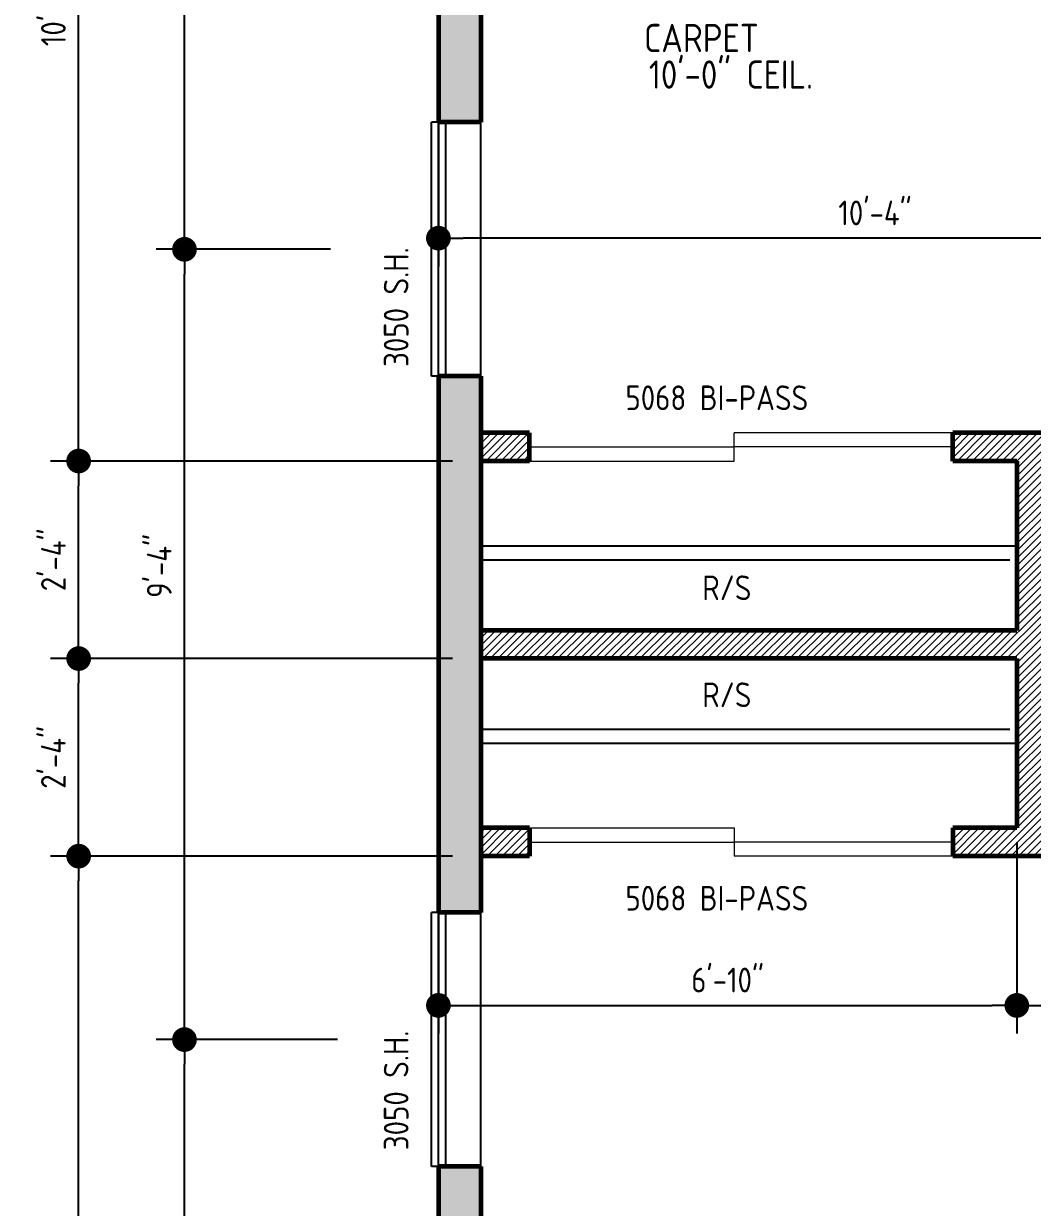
# Model space of a CAD drawing. Header units: feet. Extents: x 57903 to 63568, y -124112 to -112262.
# Drawn here: x 58261.1 to 58404.1, y -112946.6 to -112778.9 of the extents above; entities that cross this region are included whole.
import ezdxf
from ezdxf.enums import TextEntityAlignment as Align

# ---------------------------------------------------------------- set-up
doc = ezdxf.new("R2010")
doc.units = ezdxf.units.FT
doc.header["$LTSCALE"] = 30
doc.header["$MEASUREMENT"] = 0
doc.linetypes.add('HIDDEN', pattern=[0.375, 0.25, -0.125])
doc.linetypes.add('Solid', pattern=[0])
for name, color, linetype in [('CABS-FLOORPLAN', 4, 'Continuous'), ('TEXT', 7, 'Continuous'), ('WINS', 121, 'Continuous')]:
    doc.layers.add(name, color=color, linetype=linetype)
for name, color, linetype, lineweight in [('DIMS', 137, 'Continuous', 15), ('DOORS', 157, 'Continuous', 9), ('DOORTEXT', 253, 'Continuous', 20), ('HATCH', 123, 'Continuous', 0), ('TEXT LBLS', 81, 'Continuous', 18), ('WALLS', 7, 'Continuous', 60), ('WINDWS LBLS', 121, 'Continuous', 18)]:
    doc.layers.add(name, color=color, linetype=linetype, lineweight=lineweight)
doc.styles.add('ARCH', font='ARCHITXT.SHX')
doc.styles.add('TEXT1', font='ARCHITXT.shx')
doc.dimstyles.new('ARCHITECTURAL', dxfattribs={"dimtxt": 3.5, "dimasz": 3.5, "dimexe": 4, "dimexo": 2, "dimgap": 1.5, "dimtad": 1, "dimdec": 1, "dimzin": 3, "dimdsep": 46, "dimlunit": 4, "dimtxsty": 'ARCH', "dimblk": 'DOT', "dimcen": 0.0625, "dimadec": 0, "dimazin": 0, "dimtfac": 1, "dimtdec": 1, "dimtix": 1, "dimtofl": 0, "dimtmove": 1, "dimatfit": 2, "dimldrblk": 'DOTSMALL', "dimfxl": 1, "dimtolj": 1, "dimtzin": 0, "dimarcsym": 0})
pattern_1 = [(45, (-4579.4019, 10781.86935), (-0.530330086, 0.530330086), [])]

# ---------------------------------------------------------------- blocks, each defined once
blk = doc.blocks.new('_Dot')
at = {"layer": 'DIMS', "color": 0, "lineweight": -2}
blk.add_line((-0.5, 0), (-1, 0), dxfattribs=at)
at = {"layer": 'DIMS', "color": 0, "const_width": 0.5}
blk.add_lwpolyline([(-0.25, 0, 1), (0.25, 0, 1)], format="xyb", close=True, dxfattribs=at)
blk = doc.blocks.new('*D436')
at = {"layer": 'Defpoints', "color": 0, "linetype": 'Solid', "transparency": 16777216}
for p in [(58319.91, -112789.05), (58443.72, -112801.45), (58319.91, -112809.29)]:
    blk.add_point(p, dxfattribs=at)
at = {"layer": 'DIMS', "color": 0, "linetype": 'Solid', "lineweight": -2, "transparency": 16777216}
for p, q in [((58319.91, -112791.05), (58319.91, -112813.29)), ((58443.72, -112803.45), (58443.72, -112813.29)), ((58440.22, -112809.29), (58323.41, -112809.29))]:
    blk.add_line(p, q, dxfattribs=at)
at = {"layer": 'DIMS', "color": 0, "linetype": 'Solid', "lineweight": -2, "transparency": 16777216, "xscale": 3.5, "yscale": 3.5, "zscale": 3.5, "rotation": 180}
blk.add_blockref('_Dot', (58319.91, -112809.29), dxfattribs=at)
at = {"layer": 'DIMS', "color": 0, "linetype": 'Solid', "lineweight": -2, "transparency": 16777216, "xscale": 3.5, "yscale": 3.5, "zscale": 3.5}
blk.add_blockref('_Dot', (58443.72, -112809.29), dxfattribs=at)
at = {"layer": 'DIMS', "color": 0, "linetype": 'Solid', "transparency": 16777216, "insert": (58381.81, -112805.71), "char_height": 3.5, "attachment_point": 5, "style": 'ARCH'}
blk.add_mtext('\\A1;10\'-4"', dxfattribs=at)
blk = doc.blocks.new('_DotSmall')
at = {"layer": 'DIMS', "color": 0, "const_width": 0.5}
blk.add_lwpolyline([(-0.0625, 0, 1), (0.0625, 0, 1)], format="xyb", close=True, dxfattribs=at)
blk = doc.blocks.new('*D569')
at = {"layer": 'Defpoints', "color": 0, "linetype": 'Solid', "transparency": 16777216}
for p in [(58401.91, -112892.87), (58319.91, -112902.19), (58401.91, -112918.02)]:
    blk.add_point(p, dxfattribs=at)
at = {"layer": 'DIMS', "color": 0, "linetype": 'Solid', "lineweight": -2, "transparency": 16777216}
for p, q in [((58401.91, -112894.87), (58401.91, -112922.02)), ((58319.91, -112904.19), (58319.91, -112922.02)), ((58323.41, -112918.02), (58398.41, -112918.02))]:
    blk.add_line(p, q, dxfattribs=at)
at = {"layer": 'DIMS', "color": 0, "linetype": 'Solid', "lineweight": -2, "transparency": 16777216, "xscale": 3.5, "yscale": 3.5, "zscale": 3.5, "rotation": 180}
blk.add_blockref('_Dot', (58319.91, -112918.02), dxfattribs=at)
at = {"layer": 'DIMS', "color": 0, "linetype": 'Solid', "lineweight": -2, "transparency": 16777216, "xscale": 3.5, "yscale": 3.5, "zscale": 3.5}
blk.add_blockref('_Dot', (58401.91, -112918.02), dxfattribs=at)
at = {"layer": 'DIMS', "color": 0, "linetype": 'Solid', "transparency": 16777216, "insert": (58360.91, -112914.43), "char_height": 3.5, "attachment_point": 5, "style": 'ARCH'}
blk.add_mtext('\\A1;6\'-10"', dxfattribs=at)
blk = doc.blocks.new('*D570')
at = {"layer": 'Defpoints', "color": 0, "linetype": 'Solid', "transparency": 16777216}
for p in [(58401.91, -112896.87), (58457.91, -112896.87), (58457.91, -112918.02)]:
    blk.add_point(p, dxfattribs=at)
at = {"layer": 'DIMS', "color": 0, "linetype": 'Solid', "lineweight": -2, "transparency": 16777216}
for p, q in [((58401.91, -112898.87), (58401.91, -112922.02)), ((58457.91, -112898.87), (58457.91, -112922.02)), ((58405.41, -112918.02), (58454.41, -112918.02))]:
    blk.add_line(p, q, dxfattribs=at)
at = {"layer": 'DIMS', "color": 0, "linetype": 'Solid', "lineweight": -2, "transparency": 16777216, "xscale": 3.5, "yscale": 3.5, "zscale": 3.5, "rotation": 180}
blk.add_blockref('_Dot', (58401.91, -112918.02), dxfattribs=at)
at = {"layer": 'DIMS', "color": 0, "linetype": 'Solid', "lineweight": -2, "transparency": 16777216, "xscale": 3.5, "yscale": 3.5, "zscale": 3.5}
blk.add_blockref('_Dot', (58457.91, -112918.02), dxfattribs=at)
at = {"layer": 'DIMS', "color": 0, "linetype": 'Solid', "transparency": 16777216, "insert": (58415.53, -112914.43), "char_height": 3.5, "attachment_point": 5, "style": 'ARCH'}
blk.add_mtext('\\A1;4\'-8"', dxfattribs=at)
blk = doc.blocks.new('*D488')
at = {"layer": 'Defpoints', "color": 0, "linetype": 'Solid', "transparency": 16777216}
for p in [(58283.91, -112922.87), (58307.61, -112922.87), (58307.87, -113150.87)]:
    blk.add_point(p, dxfattribs=at)
at = {"layer": 'DIMS', "color": 0, "linetype": 'Solid', "lineweight": -2, "transparency": 16777216}
for p, q in [((58305.61, -112922.87), (58279.91, -112922.87)), ((58283.91, -113147.37), (58283.91, -112926.37)), ((58305.87, -113150.87), (58279.91, -113150.87))]:
    blk.add_line(p, q, dxfattribs=at)
at = {"layer": 'DIMS', "color": 0, "linetype": 'Solid', "lineweight": -2, "transparency": 16777216, "xscale": 3.5, "yscale": 3.5, "zscale": 3.5}
for p, rotation in [((58283.91, -112922.87), 90), ((58283.91, -113150.87), 270)]:
    blk.add_blockref('_Dot', p, dxfattribs=dict(at, rotation=rotation))
at = {"layer": 'DIMS', "color": 0, "linetype": 'Solid', "transparency": 16777216, "insert": (58280.33, -113031.24), "char_height": 3.5, "attachment_point": 5, "rotation": 90, "style": 'ARCH'}
blk.add_mtext('\\A1;19\'-0"', dxfattribs=at)
blk = doc.blocks.new('*D489')
at = {"layer": 'Defpoints', "color": 0, "linetype": 'Solid', "transparency": 16777216}
for p in [(58283.91, -112810.87), (58306.59, -112810.87), (58307.61, -112922.87)]:
    blk.add_point(p, dxfattribs=at)
at = {"layer": 'DIMS', "color": 0, "linetype": 'Solid', "lineweight": -2, "transparency": 16777216}
for p, q in [((58304.59, -112810.87), (58279.91, -112810.87)), ((58283.91, -112919.37), (58283.91, -112814.37)), ((58305.61, -112922.87), (58279.91, -112922.87))]:
    blk.add_line(p, q, dxfattribs=at)
at = {"layer": 'DIMS', "color": 0, "linetype": 'Solid', "lineweight": -2, "transparency": 16777216, "xscale": 3.5, "yscale": 3.5, "zscale": 3.5}
for p, rotation in [((58283.91, -112810.87), 90), ((58283.91, -112922.87), 270)]:
    blk.add_blockref('_Dot', p, dxfattribs=dict(at, rotation=rotation))
at = {"layer": 'DIMS', "color": 0, "linetype": 'Solid', "transparency": 16777216, "insert": (58280.33, -112855.73), "char_height": 3.5, "attachment_point": 5, "rotation": 90, "style": 'ARCH'}
blk.add_mtext('\\A1;9\'-4"', dxfattribs=at)
blk = doc.blocks.new('*D490')
at = {"layer": 'Defpoints', "color": 0, "linetype": 'Solid', "transparency": 16777216}
for p in [(58283.91, -112465.87), (58318.91, -112465.87, -0.39), (58306.59, -112810.87)]:
    blk.add_point(p, dxfattribs=at)
at = {"layer": 'DIMS', "color": 0, "linetype": 'Solid', "lineweight": -2, "transparency": 16777216}
for p, q in [((58316.91, -112465.87), (58279.91, -112465.87)), ((58283.91, -112807.37), (58283.91, -112469.37)), ((58304.59, -112810.87), (58279.91, -112810.87))]:
    blk.add_line(p, q, dxfattribs=at)
at = {"layer": 'DIMS', "color": 0, "linetype": 'Solid', "lineweight": -2, "transparency": 16777216, "xscale": 3.5, "yscale": 3.5, "zscale": 3.5}
for p, rotation in [((58283.91, -112465.87), 90), ((58283.91, -112810.87), 270)]:
    blk.add_blockref('_Dot', p, dxfattribs=dict(at, rotation=rotation))
at = {"layer": 'DIMS', "color": 0, "linetype": 'Solid', "transparency": 16777216, "insert": (58280.33, -112603.97), "char_height": 3.5, "attachment_point": 5, "rotation": 90, "style": 'ARCH'}
blk.add_mtext('\\A1;28\'-9"', dxfattribs=at)
blk = doc.blocks.new('*D493')
at = {"layer": 'Defpoints', "color": 0, "linetype": 'Solid', "transparency": 16777216}
for p in [(58268.91, -112896.87), (58323.91, -112896.87), (58323.91, -113044.87)]:
    blk.add_point(p, dxfattribs=at)
at = {"layer": 'DIMS', "color": 0, "linetype": 'Solid', "lineweight": -2, "transparency": 16777216}
for p, q in [((58321.91, -112896.87), (58264.91, -112896.87)), ((58268.91, -113041.37), (58268.91, -112900.37)), ((58321.91, -113044.87), (58264.91, -113044.87))]:
    blk.add_line(p, q, dxfattribs=at)
at = {"layer": 'DIMS', "color": 0, "linetype": 'Solid', "lineweight": -2, "transparency": 16777216, "xscale": 3.5, "yscale": 3.5, "zscale": 3.5}
for p, rotation in [((58268.91, -112896.87), 90), ((58268.91, -113044.87), 270)]:
    blk.add_blockref('_Dot', p, dxfattribs=dict(at, rotation=rotation))
at = {"layer": 'DIMS', "color": 0, "linetype": 'Solid', "transparency": 16777216, "insert": (58265.33, -112970.87), "char_height": 3.5, "attachment_point": 5, "rotation": 90, "style": 'ARCH'}
blk.add_mtext('\\A1;12\'-4"', dxfattribs=at)
blk = doc.blocks.new('*D494')
at = {"layer": 'Defpoints', "color": 0, "linetype": 'Solid', "transparency": 16777216}
for p in [(58268.91, -112868.87), (58323.91, -112868.87), (58323.91, -112896.87)]:
    blk.add_point(p, dxfattribs=at)
at = {"layer": 'DIMS', "color": 0, "linetype": 'Solid', "lineweight": -2, "transparency": 16777216}
for p, q in [((58321.91, -112868.87), (58264.91, -112868.87)), ((58268.91, -112893.37), (58268.91, -112872.37)), ((58321.91, -112896.87), (58264.91, -112896.87))]:
    blk.add_line(p, q, dxfattribs=at)
at = {"layer": 'DIMS', "color": 0, "linetype": 'Solid', "lineweight": -2, "transparency": 16777216, "xscale": 3.5, "yscale": 3.5, "zscale": 3.5}
for p, rotation in [((58268.91, -112868.87), 90), ((58268.91, -112896.87), 270)]:
    blk.add_blockref('_Dot', p, dxfattribs=dict(at, rotation=rotation))
at = {"layer": 'DIMS', "color": 0, "linetype": 'Solid', "transparency": 16777216, "insert": (58265.33, -112882.87), "char_height": 3.5, "attachment_point": 5, "rotation": 90, "style": 'ARCH'}
blk.add_mtext('\\A1;2\'-4"', dxfattribs=at)
blk = doc.blocks.new('*D495')
at = {"layer": 'Defpoints', "color": 0, "linetype": 'Solid', "transparency": 16777216}
for p in [(58268.91, -112840.87), (58323.91, -112840.87), (58323.91, -112868.87)]:
    blk.add_point(p, dxfattribs=at)
at = {"layer": 'DIMS', "color": 0, "linetype": 'Solid', "lineweight": -2, "transparency": 16777216}
for p, q in [((58321.91, -112840.87), (58264.91, -112840.87)), ((58268.91, -112865.37), (58268.91, -112844.37)), ((58321.91, -112868.87), (58264.91, -112868.87))]:
    blk.add_line(p, q, dxfattribs=at)
at = {"layer": 'DIMS', "color": 0, "linetype": 'Solid', "lineweight": -2, "transparency": 16777216, "xscale": 3.5, "yscale": 3.5, "zscale": 3.5}
for p, rotation in [((58268.91, -112840.87), 90), ((58268.91, -112868.87), 270)]:
    blk.add_blockref('_Dot', p, dxfattribs=dict(at, rotation=rotation))
at = {"layer": 'DIMS', "color": 0, "linetype": 'Solid', "transparency": 16777216, "insert": (58265.33, -112854.87), "char_height": 3.5, "attachment_point": 5, "rotation": 90, "style": 'ARCH'}
blk.add_mtext('\\A1;2\'-4"', dxfattribs=at)
blk = doc.blocks.new('*D496')
at = {"layer": 'Defpoints', "color": 0, "linetype": 'Solid', "transparency": 16777216}
for p in [(58268.91, -112712.87), (58323.91, -112712.87), (58323.91, -112840.87)]:
    blk.add_point(p, dxfattribs=at)
at = {"layer": 'DIMS', "color": 0, "linetype": 'Solid', "lineweight": -2, "transparency": 16777216}
for p, q in [((58321.91, -112712.87), (58264.91, -112712.87)), ((58268.91, -112837.37), (58268.91, -112716.37)), ((58321.91, -112840.87), (58264.91, -112840.87))]:
    blk.add_line(p, q, dxfattribs=at)
at = {"layer": 'DIMS', "color": 0, "linetype": 'Solid', "lineweight": -2, "transparency": 16777216, "xscale": 3.5, "yscale": 3.5, "zscale": 3.5}
for p, rotation in [((58268.91, -112712.87), 90), ((58268.91, -112840.87), 270)]:
    blk.add_blockref('_Dot', p, dxfattribs=dict(at, rotation=rotation))
at = {"layer": 'DIMS', "color": 0, "linetype": 'Solid', "transparency": 16777216, "insert": (58265.33, -112776.87), "char_height": 3.5, "attachment_point": 5, "rotation": 90, "style": 'ARCH'}
blk.add_mtext('\\A1;10\'-8"', dxfattribs=at)
blk = doc.blocks.new('*D498')
at = {"layer": 'Defpoints', "color": 0, "linetype": 'Solid', "transparency": 16777216}
for p in [(58253.91, -112396.87), (58319.91, -112396.87), (58319.91, -113188.87)]:
    blk.add_point(p, dxfattribs=at)
at = {"layer": 'DIMS', "color": 0, "linetype": 'Solid', "lineweight": -2, "transparency": 16777216}
for p, q in [((58317.91, -112396.87), (58249.91, -112396.87)), ((58253.91, -113185.37), (58253.91, -112400.37)), ((58317.91, -113188.87), (58249.91, -113188.87))]:
    blk.add_line(p, q, dxfattribs=at)
at = {"layer": 'DIMS', "color": 0, "linetype": 'Solid', "lineweight": -2, "transparency": 16777216, "xscale": 3.5, "yscale": 3.5, "zscale": 3.5}
for p, rotation in [((58253.91, -112396.87), 90), ((58253.91, -113188.87), 270)]:
    blk.add_blockref('_Dot', p, dxfattribs=dict(at, rotation=rotation))
at = {"layer": 'DIMS', "color": 0, "linetype": 'Solid', "transparency": 16777216, "insert": (58250.33, -112792.87), "char_height": 3.5, "attachment_point": 5, "rotation": 90, "style": 'ARCH'}
blk.add_mtext('\\A1;66\'-0"', dxfattribs=at)

msp = doc.modelspace()

# ---------------------------------------------------------------- hatches: boundary and pattern name
at = {"layer": 'HATCH'}
h = msp.add_hatch(color=9, dxfattribs=at)
h.dxf.hatch_style = 1
h.set_gradient(color1=(199, 200, 202), color2=(147, 149, 152), name='INVCYLINDER')
h.paths.add_polyline_path([(58325.91, -112495.87), (58319.93, -112495.87), (58319.93, -112792.87), (58325.91, -112792.87)])
h.paths.add_polyline_path([(58322.69, -112588.78), (58322.69, -112597.11), (58320.98, -112597.11), (58320.98, -112588.78)], flags=16)
h = msp.add_hatch(color=9, dxfattribs=at)
h.dxf.hatch_style = 1
h.set_gradient(color1=(199, 200, 202), color2=(147, 149, 152), name='INVCYLINDER')
h.paths.add_polyline_path([(58325.91, -112828.87), (58319.91, -112828.87), (58319.91, -112904.87), (58319.93, -112904.87), (58325.91, -112904.87)])
at = {"layer": 'HATCH', "linetype": 'Solid'}
h = msp.add_hatch(dxfattribs=at)
h.set_pattern_fill('ANSI31', color=256, scale=6, style=0)
h.set_pattern_definition(pattern_1)
h.paths.add_polyline_path([(58409.91, -112836.87), (58392.82, -112836.87), (58392.82, -112840.87), (58401.91, -112840.87), (58401.91, -112864.87), (58325.91, -112864.87), (58325.91, -112868.87), (58401.91, -112868.87), (58401.91, -112892.87), (58392.82, -112892.87), (58392.82, -112896.87), (58423.91, -112896.87), (58423.91, -112892.87), (58405.91, -112892.87), (58405.91, -112840.87), (58409.91, -112840.87)])
h = msp.add_hatch(dxfattribs=at)
h.set_pattern_fill('ANSI31', color=256, scale=6, style=0)
h.set_pattern_definition(pattern_1)
h.paths.add_polyline_path([(58332.82, -112836.87), (58325.91, -112836.87), (58325.91, -112840.87), (58332.82, -112840.87)])
h = msp.add_hatch(dxfattribs=at)
h.set_pattern_fill('ANSI31', color=256, scale=6, style=0)
h.set_pattern_definition(pattern_1)
h.paths.add_polyline_path([(58332.82, -112892.87), (58325.91, -112892.87), (58325.91, -112896.87), (58332.82, -112896.87)])
at = {"layer": 'HATCH'}
h = msp.add_hatch(color=9, dxfattribs=at)
h.dxf.hatch_style = 1
h.set_gradient(color1=(199, 200, 202), color2=(147, 149, 152), name='INVCYLINDER')
h.paths.add_polyline_path([(58325.91, -112940.87), (58319.91, -112940.87), (58319.91, -113084.87), (58325.91, -113084.87)])

# ---------------------------------------------------------------- linework, layer by layer
at = {"layer": 'CABS-FLOORPLAN', "color": 4}
for p, q in [((58325.91, -112852.87), (58401.91, -112852.87)), ((58325.91, -112880.87), (58401.91, -112880.87))]:
    msp.add_line(p, q, dxfattribs=at)
at = {"layer": 'CABS-FLOORPLAN', "color": 4, "linetype": 'HIDDEN', "ltscale": 10}
for p, q in [((58325.91, -112854.87), (58401.91, -112854.87)), ((58325.91, -112878.87), (58401.91, -112878.87))]:
    msp.add_line(p, q, dxfattribs=at)
at = {"layer": 'DOORS'}
for p, q in [((58392.82, -112836.87), (58361.82, -112836.87)), ((58361.82, -112838.87), (58361.82, -112836.87)), ((58332.82, -112838.87), (58361.82, -112838.87)), ((58361.82, -112840.87), (58361.82, -112838.87)), ((58392.82, -112838.87), (58361.82, -112838.87)), ((58332.82, -112840.87), (58361.82, -112840.87)), ((58332.82, -112892.87), (58361.82, -112892.87)), ((58361.82, -112892.87), (58361.82, -112894.87)), ((58332.82, -112894.87), (58361.82, -112894.87)), ((58361.82, -112894.87), (58361.82, -112896.87)), ((58392.82, -112894.87), (58361.82, -112894.87)), ((58392.82, -112896.87), (58361.82, -112896.87))]:
    msp.add_line(p, q, dxfattribs=at)
at = {"layer": 'WALLS'}
for p, q in [((58319.91, -112495.87, -0.39), (58319.91, -112792.87)), ((58325.91, -112495.87, -0.39), (58325.91, -112792.87)), ((58325.91, -112792.87), (58319.91, -112792.87)), ((58319.91, -112828.87), (58319.91, -112904.87)), ((58325.91, -112828.87), (58319.91, -112828.87)), ((58325.91, -112828.87), (58325.91, -112904.87)), ((58332.82, -112836.87), (58325.91, -112836.87)), ((58332.82, -112840.87), (58332.82, -112836.87)), ((58409.91, -112836.87), (58392.82, -112836.87)), ((58392.82, -112840.87), (58392.82, -112836.87)), ((58332.82, -112840.87), (58325.91, -112840.87)), ((58401.91, -112840.87), (58392.82, -112840.87)), ((58401.91, -112840.87), (58401.91, -112864.87)), ((58401.91, -112864.87), (58325.91, -112864.87)), ((58401.91, -112868.87), (58325.91, -112868.87)), ((58401.91, -112868.87), (58401.91, -112892.87)), ((58332.82, -112892.87), (58325.91, -112892.87)), ((58332.82, -112892.87), (58332.82, -112896.87)), ((58401.91, -112892.87), (58392.82, -112892.87)), ((58392.82, -112892.87), (58392.82, -112896.87)), ((58332.82, -112896.87), (58325.91, -112896.87)), ((58423.91, -112896.87), (58392.82, -112896.87)), ((58325.91, -112904.87), (58319.91, -112904.87)), ((58319.91, -112940.87), (58319.91, -113132.87)), ((58325.91, -112940.87), (58319.91, -112940.87)), ((58325.91, -112940.87), (58325.91, -113132.87))]:
    msp.add_line(p, q, dxfattribs=at)
at = {"layer": 'WINS', "linetype": 'Continuous'}
for p, q in [((58318.91, -112828.87), (58318.91, -112792.87)), ((58319.93, -112792.87), (58318.91, -112792.87)), ((58319.91, -112828.87), (58319.91, -112792.87)), ((58319.91, -112828.87), (58319.91, -112792.87)), ((58320.96, -112828.87), (58320.96, -112792.87)), ((58325.91, -112828.87), (58325.91, -112792.87)), ((58319.91, -112828.87), (58318.91, -112828.87)), ((58318.91, -112940.87), (58318.91, -112904.87)), ((58319.93, -112904.87), (58318.91, -112904.87)), ((58319.91, -112940.87), (58319.91, -112904.87)), ((58319.91, -112940.87), (58319.91, -112904.87)), ((58320.96, -112940.87), (58320.96, -112904.87)), ((58325.91, -112940.87), (58325.91, -112904.87)), ((58319.91, -112940.87), (58318.91, -112940.87))]:
    msp.add_line(p, q, dxfattribs=at)

# ---------------------------------------------------------------- texts
at = {"layer": 'DOORTEXT', "color": 7, "style": 'TEXT1'}
for p in [(58359.38, -112833.66), (58359.38, -112904.58)]:
    msp.add_text('5068 BI-PASS', height=3.5, dxfattribs=at).set_placement(p, align=Align.CENTER)
at = {"layer": 'TEXT', "style": 'TEXT1'}
for p in [(58357.32, -112860.59), (58357.32, -112875.75)]:
    msp.add_text('R/S', height=3.5, dxfattribs=at).set_placement(p)
at = {"layer": 'TEXT LBLS', "color": 253, "style": 'TEXT1'}
for s, p in [('CARPET', (58349.06, -112782.92)), ('10\'-0" CEIL.', (58349.74, -112788.1))]:
    msp.add_text(s, height=4, dxfattribs=at).set_placement(p)
at = {"layer": 'WINDWS LBLS', "color": 0, "style": 'TEXT1'}
for p in [(58315.67, -112827.53), (58315.67, -112938.54)]:
    msp.add_text('3050 S.H.', height=3.5, rotation=90, dxfattribs=at).set_placement(p)

# ---------------------------------------------------------------- dimensions: what is measured, and where the dimension line sits
at = {"layer": 'DIMS', "linetype": 'Solid'}
for base, p1, p2, angle, picture, middle in [((58253.91, -112396.87), (58319.91, -113188.87), (58319.91, -112396.87), 90, '*D498', (58250.33, -112792.87)), ((58268.91, -112712.87), (58323.91, -112840.87), (58323.91, -112712.87), 90, '*D496', (58265.33, -112776.87)), ((58268.91, -112840.87), (58323.91, -112868.87), (58323.91, -112840.87), 90, '*D495', (58265.33, -112854.87)), ((58268.91, -112868.87), (58323.91, -112896.87), (58323.91, -112868.87), 90, '*D494', (58265.33, -112882.87)), ((58401.91, -112918.02), (58319.91, -112902.19), (58401.91, -112892.87), 180, '*D569', (58360.91, -112914.43)), ((58268.91, -112896.87), (58323.91, -113044.87), (58323.91, -112896.87), 90, '*D493', (58265.33, -112970.87))]:
    dim = msp.add_linear_dim(base=base, p1=p1, p2=p2, angle=angle, dimstyle='ARCHITECTURAL', dxfattribs=at)
    dim.commit()
    dim.dimension.update_dxf_attribs({"geometry": picture, "text_midpoint": middle})
for base, p1, p2, angle, picture, middle in [((58283.91, -112465.87), (58306.59, -112810.87), (58318.91, -112465.87, -0.39), 90, '*D490', (58283.91, -112603.97)), ((58283.91, -112810.87), (58307.61, -112922.87), (58306.59, -112810.87), 90, '*D489', (58283.91, -112855.73)), ((58457.91, -112918.02), (58401.91, -112896.87), (58457.91, -112896.87), 180, '*D570', (58415.53, -112918.02)), ((58283.91, -112922.87), (58307.87, -113150.87), (58307.61, -112922.87), 90, '*D488', (58283.91, -113031.24))]:
    dim = msp.add_linear_dim(base=base, p1=p1, p2=p2, angle=angle, dimstyle='ARCHITECTURAL', dxfattribs=at)
    dim.commit()
    dim.dimension.update_dxf_attribs({"geometry": picture, "text_midpoint": middle, "dimtype": 160})
dim = msp.add_linear_dim(base=(58319.91, -112809.29), p1=(58443.72, -112801.45), p2=(58319.91, -112789.05), dimstyle='ARCHITECTURAL', dxfattribs=at)
dim.commit()
dim.dimension.update_dxf_attribs({"geometry": '*D436', "text_midpoint": (58381.81, -112805.71)})

doc.saveas('drawing.dxf')
